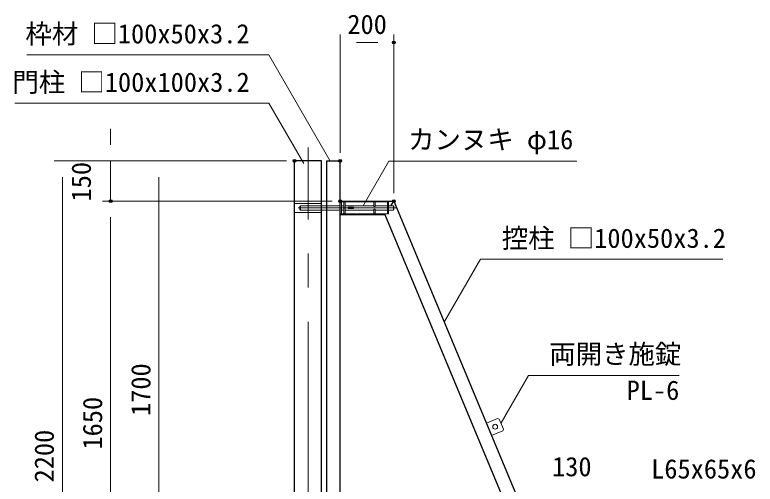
# Model space of a CAD drawing. Units: millimetres, scale not verified. Extents: x -6300 to 6300, y -4455 to 4455.
# Drawn here: x 1841 to 4599, y -402 to 1347 of the extents above; entities that cross this region are included whole.
import ezdxf
from ezdxf.enums import TextEntityAlignment as Align

# ---------------------------------------------------------------- set-up
doc = ezdxf.new("R2010")
doc.units = ezdxf.units.MM
doc.header["$LTSCALE"] = 20
doc.header["$PDMODE"] = 32
doc.header["$PDSIZE"] = 10
doc.linetypes.add('DASHED', pattern=[7.5, 6, -1.5])
doc.linetypes.add('USER1', pattern=[50.8, 31.75, -6.35, 6.35, -6.35])
for name, color, linetype, lineweight in [('0-1_D-STR1', 1, 'Continuous', 25), ('0-2_D-BMK', 2, 'USER1', 13), ('0-4_D-STR3', 3, 'Continuous', 13), ('0-8_D-STR-DIM', 7, 'Continuous', 13), ('0-B_D-STR-TXT', 7, 'Continuous', 13)]:
    doc.layers.add(name, color=color, linetype=linetype, lineweight=lineweight)
doc.layers.add('0-A_Defpoints', color=8, linetype='Continuous')
doc.styles.add('ＭＳ ゴシック', font='')
doc.styles.get('ＭＳ ゴシック').set_extended_font_data('MS Gothic')

msp = doc.modelspace()

# ---------------------------------------------------------------- linework, layer by layer
at = {"layer": '0-1_D-STR1'}
for p, q in [((2883.48, -1397.76), (2883.48, 802.24)), ((2983.48, 802.24), (2883.48, 802.24)), ((2983.48, -1034.71), (2983.48, 802.24)), ((3003.48, 802.24), (3053.48, 802.24)), ((3053.48, -897.76), (3053.48, 802.24)), ((3053.48, 652.24), (3253.48, 652.24)), ((3242.15, 635.24), (3253.48, 652.24)), ((3253.48, 652.24), (3857.65, -797.76)), ((3053.48, 602.24), (3220.15, 602.24)), ((3220.15, 602.24), (3221.82, 604.74)), ((3220.15, 602.24), (3803.48, -797.76))]:
    msp.add_line(p, q, dxfattribs=at)
msp.add_lwpolyline([(3053.48, -897.76), (3003.48, -897.76), (3003.48, 802.24)], dxfattribs=at)
at = {"layer": '0-2_D-BMK'}
for p, q in [((2933.48, -1447.76), (2933.48, 852.24)), ((3260.15, 627.24), (2896.81, 627.24))]:
    msp.add_line(p, q, dxfattribs=at)
at = {"layer": '0-4_D-STR3', "linetype": 'DASHED'}
for p, q in [((2983.48, 644.24), (2883.48, 644.24)), ((2905.48, 619.24), (2905.48, 635.24)), ((2905.48, 635.24), (2983.48, 635.24)), ((2983.48, 610.24), (2883.48, 610.24)), ((2905.48, 619.24), (2903.48, 621.24)), ((2905.48, 619.24), (2983.48, 619.24))]:
    msp.add_line(p, q, dxfattribs=at)
at = {"layer": '0-4_D-STR3'}
for p, q in [((3053.48, 635.24), (2983.48, 635.24)), ((3233.48, 649.74), (3053.48, 649.74)), ((3053.48, 604.74), (3053.48, 649.74)), ((3057.98, 604.74), (3057.98, 649.74)), ((3066.98, 635.24), (3057.98, 635.24)), ((3066.98, 649.74), (3066.98, 604.74)), ((3071.48, 649.74), (3071.48, 604.74)), ((3178.98, 635.24), (3071.48, 635.24)), ((3178.98, 632.24), (3178.98, 649.74)), ((3183.48, 632.24), (3183.48, 649.74)), ((3228.98, 635.24), (3183.48, 635.24)), ((3228.98, 604.74), (3228.98, 649.74)), ((3233.48, 604.74), (3233.48, 649.74)), ((3251.48, 619.24), (3251.48, 635.24)), ((3053.48, 619.24), (2983.48, 619.24)), ((3066.98, 619.24), (3057.98, 619.24)), ((3178.98, 619.24), (3071.48, 619.24)), ((3103.48, 629.49), (3083.48, 629.49)), ((3083.48, 629.49), (3083.48, 624.99)), ((3103.48, 624.99), (3083.48, 624.99)), ((3103.48, 629.49), (3103.48, 624.99)), ((3183.48, 632.24), (3178.98, 632.24)), ((3183.48, 622.24), (3178.98, 622.24)), ((3178.98, 604.74), (3178.98, 622.24)), ((3183.48, 604.74), (3183.48, 622.24)), ((3228.98, 619.24), (3183.48, 619.24)), ((3251.48, 619.24), (3233.48, 619.24)), ((3251.48, 619.24), (3253.48, 621.24)), ((3233.48, 604.74), (3053.48, 604.74)), ((3646.11, -160.07), (3661.49, -196.99)), ((3658.8, -203.53), (3617.26, -220.84)), ((3661.49, -196.99), (3658.8, -203.53))]:
    msp.add_line(p, q, dxfattribs=at)
at = {"layer": '0-4_D-STR3', "linetype": 'DASHED'}
msp.add_lwpolyline([(2903.48, 621.24), (2903.48, 633.24), (2905.48, 635.24)], dxfattribs=at)
at = {"layer": '0-4_D-STR3'}
for points in [[(3253.48, 621.24), (3253.48, 633.24), (3251.48, 635.24), (3233.48, 635.24)], [(3646.11, -160.07), (3639.57, -157.38), (3598.03, -174.69)]]:
    msp.add_lwpolyline(points, dxfattribs=at)
msp.add_circle((3630.73, -188.15), 9, dxfattribs=at)
at = {"layer": '0-8_D-STR-DIM'}
for p, q in [((3053.48, 832.24), (3053.48, 1273.61)), ((3253.48, 682.24), (3253.48, 1273.61)), ((3113.48, 1243.61), (3193.48, 1243.61)), ((2198.37, 862.24), (2198.37, 922.24)), ((2853.48, 802.24), (1988.37, 802.24)), ((2853.48, 802.24), (2168.37, 802.24)), ((2198.37, 802.24), (2198.37, 652.24)), ((2853.48, 802.24), (2348.37, 802.24)), ((2018.37, 742.24), (2018.37, -1337.76)), ((2378.37, 742.24), (2378.37, -837.76)), ((3023.48, 652.24), (2168.37, 652.24)), ((3023.48, 652.24), (2168.37, 652.24)), ((2198.37, 592.24), (2198.37, 532.24)), ((2198.37, 592.24), (2198.37, -937.76))]:
    msp.add_line(p, q, dxfattribs=at)
at = {"layer": '0-A_Defpoints'}
for p in [(3253.48, 1243.61), (2883.48, 802.24), (3053.48, 802.24), (2198.37, 652.24), (3053.48, 652.24), (3253.48, 652.24)]:
    msp.add_point(p, dxfattribs=at)
at = {"layer": '0-B_D-STR-TXT'}
for points in [[(1886.2, 1197.68), (2787.97, 1197.68), (3015.28, 803.97)], [(1841.78, 1017.62), (2788.09, 1017.62), (2918.2, 792.27)], [(3934.31, 800.78), (3234.32, 800.78), (3139.74, 636.97)], [(4478.33, 435.74), (3575.42, 435.74), (3441.83, 204.34)], [(4315.53, 3.07), (3754.88, 3.07), (3653.22, -173.01)]]:
    msp.add_lwpolyline(points, dxfattribs=at)

# ---------------------------------------------------------------- texts
at = {"layer": '0-8_D-STR-DIM', "style": 'ＭＳ ゴシック'}
for s, p in [('200', (3079.98, 1253.73)), ('130', (3842.51, -394.42))]:
    msp.add_text(s, height=72.14, dxfattribs=at).set_placement(p, align=Align.BOTTOM_LEFT)
for s, p in [('150', (2146.25, 651.26)), ('1700', (2368.25, -148.11)), ('1650', (2188.25, -273.11)), ('2200', (2008.25, -395.64))]:
    msp.add_text(s, height=72.14, rotation=90, dxfattribs=at).set_placement(p, align=Align.BOTTOM_LEFT)
at = {"layer": '0-B_D-STR-TXT', "style": 'ＭＳ ゴシック'}
for s, p in [('枠材 □100x50x3.2', (1880.87, 1218.46)), ('門柱 □100x100x3.2', (1832.26, 1038.02)), ('カンヌキ φ16', (3306.14, 824.23)), ('控柱 □100x50x3.2', (3655.23, 456.71)), ('両開き施錠', (3832.02, 24.99)), ('PL-6', (4120.22, -109.81)), ('L65x65x6', (4211.56, -402.85))]:
    msp.add_text(s, height=72.14, dxfattribs=at).set_placement(p, align=Align.BOTTOM_LEFT)

doc.saveas('drawing.dxf')
